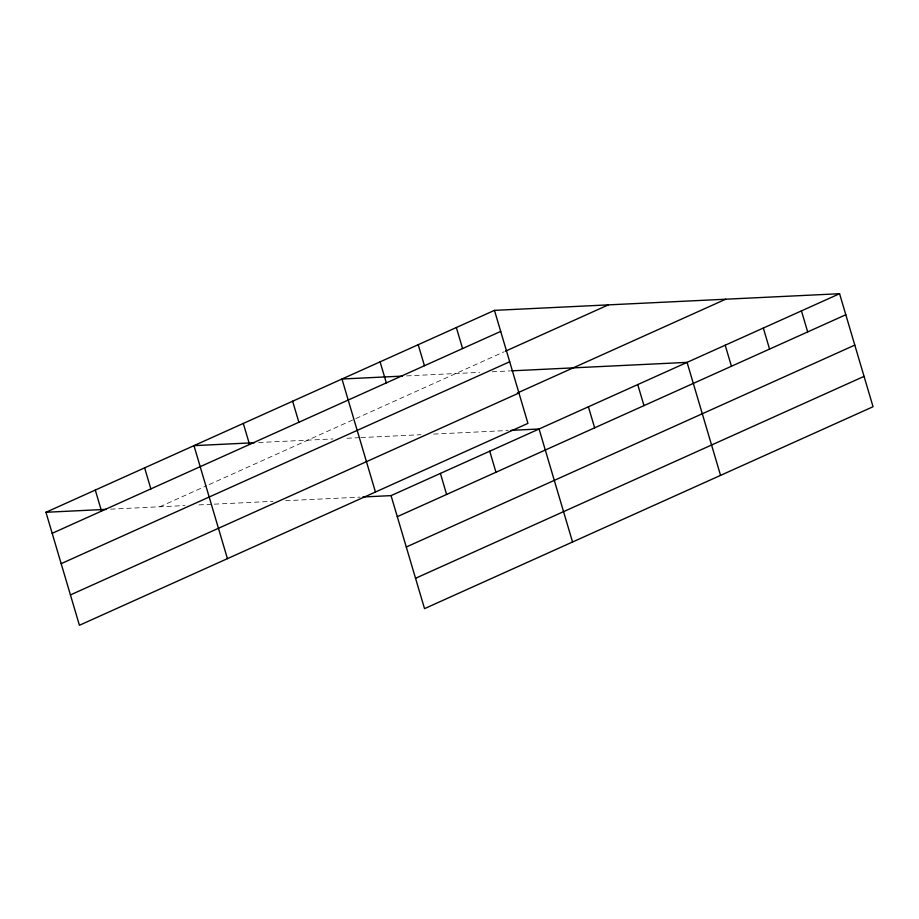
<?xml version="1.0" encoding="UTF-8"?>
<svg xmlns="http://www.w3.org/2000/svg" width="919" height="919" viewBox="0 0 919 919"><rect width="100%" height="100%" fill="white"/><g stroke="black" fill="none" stroke-linecap="round" stroke-linejoin="round"><path stroke-width="0.69" stroke-dasharray="4.59 3.45" d="M159.837 506.783L206.58 485.737M209.176 484.566L504.152 351.782M406.646 375.894L479.603 372.379M492.17 371.77L510.332 370.897M258.641 442.521L332.988 438.937M346.957 438.26L359.536 437.662M360.926 437.593L420.994 434.698M433.619 434.09L508.138 430.494M110.625 509.149L184.983 505.565M198.952 504.887L212.921 504.221M214.311 504.152L272.977 501.326M285.614 500.717L360.122 497.122"/><path stroke-width="1.38" d="M494.468 310.369L527.943 423.372L79.425 625.276L45.95 512.274L494.468 310.369L839.575 293.724L873.05 406.726L424.532 608.631L391.057 495.628L362.936 496.984M52.188 533.307L500.706 331.403M505.416 351.207L608.355 304.878M61.171 563.657L509.689 361.753M517.363 392.999L725.688 299.215M70.43 594.926L518.948 393.022M391.057 495.628L839.575 293.724M397.295 516.662L845.813 314.757M406.278 547.012L854.796 345.107M415.537 578.281L864.055 376.376M402.43 376.101L341.971 379.019L375.446 492.021M511.734 370.828L687.079 362.373L720.553 475.376M254.414 442.728L193.966 445.646L227.43 558.649M510.953 430.356L539.074 429.001L572.548 542.003M45.95 512.274L106.409 509.356M801.448 310.886L807.686 331.92M763.333 328.049L769.559 349.082M725.206 345.211L731.432 366.244M637.74 384.579L643.978 405.624M588.401 406.784L594.639 427.829M456.341 327.532L462.579 348.565M489.735 451.206L495.961 472.251M418.214 344.694L424.452 365.728M440.396 473.411L446.623 494.456M380.098 361.856L386.325 382.89M292.633 401.224L298.87 422.269M243.294 423.429L249.531 444.474M144.628 467.851L150.854 488.897M95.289 490.068L101.515 511.102"/></g></svg>
